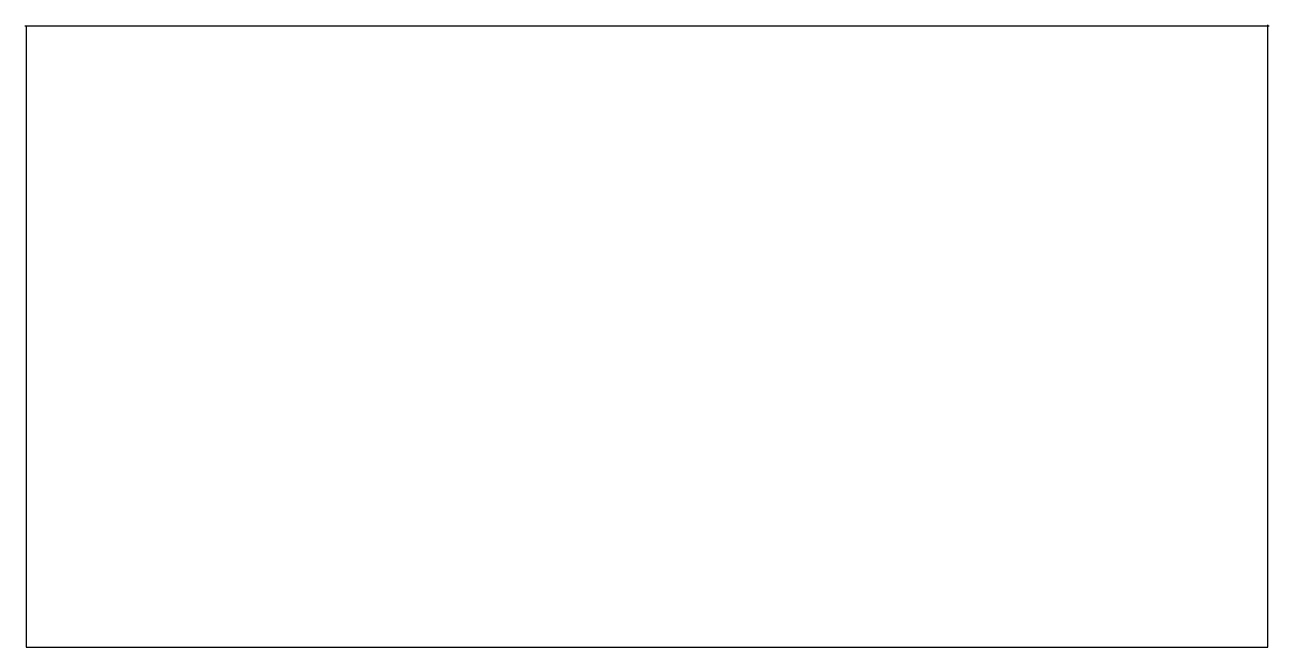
# Model space of a CAD drawing. Header units: metres. Extents: x 0 to 100, y 0 to 50.
import ezdxf

# ---------------------------------------------------------------- set-up
doc = ezdxf.new("R2010")
doc.units = ezdxf.units.M

msp = doc.modelspace()

# ---------------------------------------------------------------- linework, layer by layer
for p, q in [((100, 0), (100, 50.1)), ((100.1, 50), (-0.1, 50)), ((0, 50), (0, 0)), ((0, 0), (100, 0))]:
    msp.add_line(p, q)

doc.saveas('drawing.dxf')
